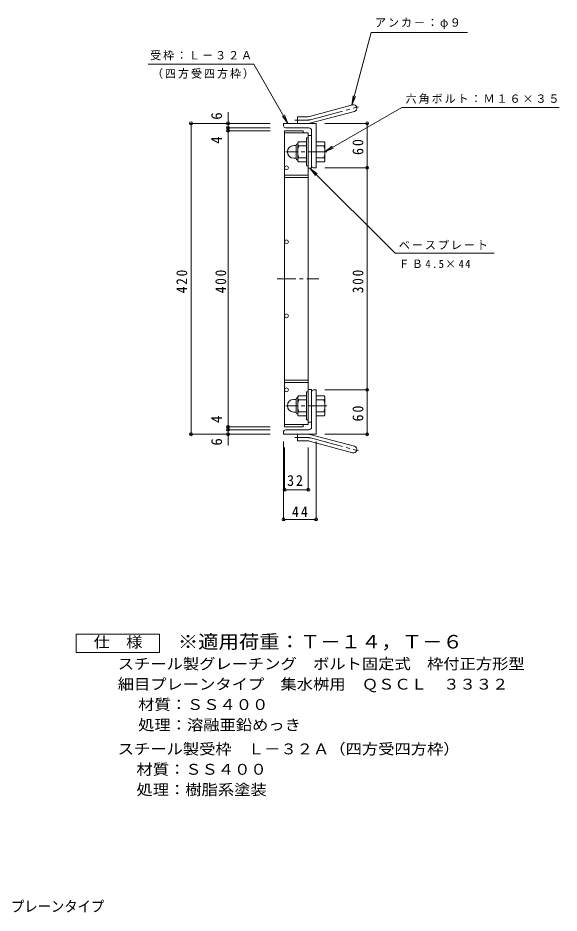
# Model space of a CAD drawing. Units: millimetres at full size, sheet at 1:5. Extents: x -733 to 818, y -688 to 623.
# Drawn here: x 86 to 818, y -664 to 546 of the extents above; entities that cross this region are included whole.
import ezdxf
from ezdxf.enums import TextEntityAlignment as Align

# ---------------------------------------------------------------- set-up
doc = ezdxf.new("R2010")
doc.units = ezdxf.units.MM
doc.header["$LTSCALE"] = 5
doc.header["$PDMODE"] = 32
doc.header["$PDSIZE"] = 4
doc.linetypes.add('CHAIN1', pattern=[8, 5, -1, 1, -1])
doc.linetypes.add('CHAIN2', pattern=[12, 9, -1, 1, -1])
for name, color, linetype, lineweight in [('E-1', 2, 'Continuous', 9), ('E-2', 3, 'Continuous', 9), ('E-4', 7, 'Continuous', 9), ('E-5', 7, 'Continuous', 9), ('F-5_F-5ﾚｲﾔ', 2, 'Continuous', 9)]:
    doc.layers.add(name, color=color, linetype=linetype, lineweight=lineweight)
doc.styles.add('ＭＳ ゴシック', font='')
doc.styles.get('ＭＳ ゴシック').set_extended_font_data('MS Gothic')

msp = doc.modelspace()

# ---------------------------------------------------------------- linework, layer by layer
at = {"layer": 'E-1'}
for p, q in [((480.325, 412.363), (538.515, 427.955)), ((477.995, 412.056), (464.18, 412.056)), ((464.18, 403.056), (464.18, 412.056)), ((482.654, 403.67), (540.845, 419.262)), ((489.18, 403.056), (445.18, 403.056)), ((445.18, 399.556), (445.18, 403.056)), ((489.18, 403.056), (489.18, 343.056)), ((479.18, 397.056), (447.68, 397.056)), ((483.18, 393.056), (483.18, 345.538)), ((464.18, 375.556), (464.38, 375.556)), ((464.38, 375.306), (464.38, 353.806)), ((476.38, 378.056), (465.419, 378.056)), ((489.18, 378.056), (500.141, 378.056)), ((501.38, 375.556), (501.18, 375.556)), ((501.18, 375.306), (501.18, 353.806)), ((450.38, 364.566), (450.38, 364.556)), ((450.38, 364.566), (450.38, 364.556)), ((458.87, 373.056), (462.38, 373.056)), ((462.38, 355.356), (462.38, 373.756)), ((476.38, 372.556), (465.418, 372.556)), ((489.18, 372.556), (500.141, 372.556)), ((458.88, 356.056), (462.38, 356.056)), ((464.18, 353.556), (464.38, 353.556)), ((476.38, 356.556), (465.418, 356.556)), ((476.38, 351.056), (465.419, 351.056)), ((489.18, 356.556), (500.141, 356.556)), ((489.18, 351.056), (500.141, 351.056)), ((501.38, 353.556), (501.18, 353.556)), ((478.68, 345.556), (476.38, 345.556)), ((485.68, 343.056), (489.18, 343.056)), ((478.68, 40.556), (476.38, 40.556)), ((483.18, -6.944), (483.18, 40.574)), ((485.68, 43.056), (489.18, 43.056)), ((489.18, -16.944), (489.18, 43.056)), ((458.88, 30.056), (462.38, 30.056)), ((462.38, 30.756), (462.38, 12.356)), ((464.18, 32.556), (464.38, 32.556)), ((464.38, 10.806), (464.38, 32.306)), ((476.38, 29.556), (465.418, 29.556)), ((476.38, 35.056), (465.419, 35.056)), ((489.18, 35.056), (500.141, 35.056)), ((489.18, 29.556), (500.141, 29.556)), ((501.38, 32.556), (501.18, 32.556)), ((501.18, 10.806), (501.18, 32.306)), ((450.38, 21.546), (450.38, 21.556)), ((450.38, 21.546), (450.38, 21.556)), ((458.87, 13.056), (462.38, 13.056)), ((476.38, 13.556), (465.418, 13.556)), ((489.18, 13.556), (500.141, 13.556)), ((464.18, 10.556), (464.38, 10.556)), ((476.38, 8.056), (465.419, 8.056)), ((489.18, 8.056), (500.141, 8.056)), ((501.38, 10.556), (501.18, 10.556)), ((479.18, -10.944), (447.68, -10.944)), ((445.18, -13.444), (445.18, -16.944)), ((489.18, -16.944), (445.18, -16.944)), ((464.18, -16.944), (464.18, -25.944)), ((482.654, -17.557), (540.845, -33.15)), ((477.995, -25.944), (464.18, -25.944)), ((480.325, -26.251), (538.515, -41.843))]:
    msp.add_line(p, q, dxfattribs=at)
at = {"layer": 'E-1', "linetype": 'CHAIN2'}
for p, q in [((481.489, 408.016), (546.656, 425.477)), ((477.995, 407.556), (460.375, 407.556)), ((477.995, -21.444), (460.375, -21.444)), ((481.489, -21.904), (546.656, -39.365))]:
    msp.add_line(p, q, dxfattribs=at)
at = {"layer": 'E-1', "linetype": 'CHAIN1'}
for p, q in [((503.907, 364.556), (448.447, 364.556)), ((503.907, 21.556), (448.447, 21.556))]:
    msp.add_line(p, q, dxfattribs=at)
at = {"layer": 'E-1'}
for points in [[(478.68, 383.556), (476.38, 383.556), (476.38, 345.556)], [(478.68, 2.556), (476.38, 2.556), (476.38, 40.556)]]:
    msp.add_lwpolyline(points, dxfattribs=at)
for centre, radius, start, end in [((539.68, 423.608), 4.5, 285.00014, 104.99991), ((477.995, 421.056), 9, 270, 285.00002), ((447.68, 399.556), 2.5, 180, 270), ((477.995, 421.056), 18, 270, 285), ((479.18, 393.056), 4, 0, 90), ((464.18, 373.756), 1.8, 90, 180), ((468.54, 375.306), 4.16, 138.61835, 221.37988), ((497.02, 375.306), 4.16, 318.62012, 41.38165), ((458.87, 364.566), 8.49, 90, 180), ((458.88, 364.556), 8.5, 180, 270), ((488.38, 364.556), 24, 160.52881, 199.47119), ((477.18, 364.556), 24, 340.52881, 19.47119), ((464.18, 355.356), 1.8, 180, 270), ((468.54, 353.806), 4.16, 138.62012, 221.38165), ((497.02, 353.806), 4.16, 318.61835, 41.37988), ((485.68, 345.556), 2.5, 180, 270), ((485.68, 40.556), 2.5, 90, 180), ((458.88, 21.556), 8.5, 90, 180), ((464.18, 30.756), 1.8, 90, 180), ((468.54, 32.306), 4.16, 138.61835, 221.37988), ((488.38, 21.556), 24, 160.52881, 199.47119), ((477.18, 21.556), 24, 340.52881, 19.47119), ((497.02, 32.306), 4.16, 318.62012, 41.38165), ((458.87, 21.546), 8.49, 180, 270), ((464.18, 12.356), 1.8, 180, 270), ((468.54, 10.806), 4.16, 138.62012, 221.38165), ((497.02, 10.806), 4.16, 318.61835, 41.37988), ((447.68, -13.444), 2.5, 90, 180), ((479.18, -6.944), 4, 270, 0), ((477.995, -34.944), 18, 75, 90), ((477.995, -34.944), 9, 74.99998, 90), ((539.68, -37.496), 4.5, 255.00009, 74.99986)]:
    msp.add_arc(centre, radius, start, end, dxfattribs=at)
at = {"layer": 'E-1', "linetype": 'CHAIN2'}
for centre, start, end in [((477.995, 421.056), 270, 284.99995), ((477.995, -34.944), 75.00005, 90)]:
    msp.add_arc(centre, 13.5, start, end, dxfattribs=at)
at = {"layer": 'E-2'}
for p, q in [((471.68, 393.056), (446.68, 393.056)), ((446.68, 393.056), (446.68, -6.944)), ((446.68, 390.056), (478.68, 390.056)), ((471.68, 393.056), (471.68, 390.056)), ((478.68, -3.944), (478.68, 390.056)), ((483.18, 386.556), (478.68, 386.556)), ((483.18, 342.556), (483.18, 386.556)), ((483.18, 342.556), (478.68, 342.556)), ((446.68, 333.056), (478.68, 333.056)), ((446.68, 330.056), (478.68, 330.056)), ((446.68, 56.056), (478.68, 56.056)), ((446.68, 53.056), (478.68, 53.056)), ((483.18, 43.556), (478.68, 43.556)), ((483.18, 43.556), (483.18, -0.444)), ((446.68, -3.944), (478.68, -3.944)), ((471.68, -6.944), (446.68, -6.944)), ((471.68, -6.944), (471.68, -3.944)), ((483.18, -0.444), (478.68, -0.444))]:
    msp.add_line(p, q, dxfattribs=at)
at = {"layer": 'E-2', "linetype": 'CHAIN1'}
msp.add_line((436.736, 193.056), (492.841, 193.056), dxfattribs=at)
at = {"layer": 'E-2'}
for centre in [(449.18, 343.056), (449.18, 243.056), (449.18, 143.056), (449.18, 43.056)]:
    msp.add_circle(centre, 2.5, dxfattribs=at)
at = {"layer": 'E-4'}
for p, q in [((370.18, 417.999), (370.18, 397.056)), ((318.38, 403.056), (427.18, 403.056)), ((320.18, 403.056), (320.18, -16.944)), ((559.98, 403.056), (501.18, 403.056)), ((558.18, 343.057), (558.18, 403.056)), ((368.38, 397.056), (427.18, 397.056)), ((368.38, 393.056), (427.18, 393.056)), ((370.18, 397.056), (370.18, 393.056)), ((370.18, 393.056), (370.18, -6.944)), ((559.98, 343.057), (501.18, 343.057)), ((558.18, 43.056), (558.18, 343.057)), ((559.98, 43.056), (501.18, 43.056)), ((558.18, -16.944), (558.18, 43.056)), ((368.38, -6.944), (427.18, -6.944)), ((368.38, -10.944), (427.18, -10.944)), ((370.18, -6.944), (370.18, -10.944)), ((370.18, -10.944), (370.18, -32.274)), ((318.38, -16.944), (427.18, -16.944)), ((559.98, -16.944), (501.18, -16.944)), ((445.18, -133.444), (445.18, -26.944)), ((446.68, -93.744), (446.68, -34.944)), ((478.68, -93.744), (478.68, -34.944)), ((489.18, -133.444), (489.18, -26.944)), ((446.68, -91.944), (478.68, -91.944)), ((445.18, -131.944), (489.18, -131.944))]:
    msp.add_line(p, q, dxfattribs=at)
for p in [(320.18, 403.056), (370.18, 403.056), (558.18, 403.056), (370.18, 397.056), (370.18, 393.056), (558.18, 343.057), (558.18, 43.056), (370.18, -6.944), (370.18, -10.944), (320.18, -16.944), (370.18, -16.944), (558.18, -16.944), (446.68, -91.944), (478.68, -91.944), (445.18, -131.944), (489.18, -131.944)]:
    msp.add_point(p, dxfattribs=at)
at = {"layer": 'E-5'}
for p, q in [((537.438, 427.666), (563.719, 525.749)), ((693.605, 525.749), (563.719, 525.749)), ((262.386, 483.241), (404.886, 483.241)), ((451.18, 403.056), (404.886, 483.241)), ((537.438, 427.666), (539.07, 440.059)), ((537.438, 427.666), (542.222, 439.215)), ((501.18, 364.556), (605.028, 424.513)), ((605.028, 424.513), (817.528, 424.513)), ((451.18, 403.056), (443.571, 412.973)), ((451.18, 403.056), (446.397, 414.605)), ((501.18, 364.556), (511.097, 372.166)), ((501.18, 364.556), (512.729, 369.34)), ((480.93, 342.556), (490.847, 334.947)), ((480.93, 342.556), (488.539, 332.639)), ((480.93, 342.556), (595.975, 227.512)), ((595.975, 227.512), (729.725, 227.512))]:
    msp.add_line(p, q, dxfattribs=at)
at = {"layer": 'F-5_F-5ﾚｲﾔ'}
msp.add_lwpolyline([(164.867, -311.88), (164.867, -286.88), (277.367, -286.88), (277.367, -311.88)], close=True, dxfattribs=at)

# ---------------------------------------------------------------- texts
at = {"layer": 'E-4', "color": 2, "style": 'ＭＳ ゴシック'}
for s, p in [('6', (366.408, 407.999)), ('4', (366.408, 375.467)), ('4', (366.408, -1.693)), ('6', (366.408, -32.274))]:
    msp.add_text(s, height=14.66, rotation=90, dxfattribs=at).set_placement(p, align=Align.BOTTOM_LEFT)
at = {"layer": 'E-4', "color": 2, "char_height": 14.66, "attachment_point": 7, "rotation": 90, "style": 'ＭＳ ゴシック'}
for s, insert in [('\\T1.27;\\W0.95;60', (553.18, 360.306)), ('\\T1.27;\\W0.9;420', (315.18, 173.556)), ('\\T1.27;\\W0.9;400', (367.808, 173.556)), ('\\T1.27;\\W0.9;300', (553.18, 173.556)), ('\\T1.27;\\W0.95;60', (553.18, 0.306))]:
    msp.add_mtext(s, dxfattribs=dict(at, insert=insert))
at = {"layer": 'E-4', "color": 2, "char_height": 14.66, "attachment_point": 7, "style": 'ＭＳ ゴシック'}
for s, insert in [('\\T1.27;\\W0.95;32', (449.93, -86.944)), ('\\T1.27;\\W0.95;44', (456.555, -128.944))]:
    msp.add_mtext(s, dxfattribs=dict(at, insert=insert))
at = {"layer": 'E-5', "char_height": 11, "attachment_point": 7, "style": 'ＭＳ ゴシック'}
for s, insert in [('\\T1.17;アンカ－：φ９', (568.719, 530.749)), ('\\T1.17;受枠：Ｌ－３２Ａ', (264.886, 488.241)), ('\\T1.17;（四方受四方枠）', (267.386, 463.241)), ('\\T1.17;六角ボルト：Ｍ１６×３５', (610.028, 429.513)), ('\\T1.17;ベースプレート', (600.975, 232.512)), ('\\T1.26;\\W0.95;ＦＢ4.5×44', (600.975, 207.512))]:
    msp.add_mtext(s, dxfattribs=dict(at, insert=insert))
at = {"layer": 'F-5_F-5ﾚｲﾔ', "style": 'ＭＳ ゴシック'}
for s, width, p in [('仕\u3000様', 1.1, (188.617, -309.38)), ('スチール製グレーチング\u3000ボルト固定式\u3000枠付正方形型', 1.1, (221.117, -338.84)), ('細目プレーンタイプ\u3000集水桝用\u3000ＱＳＣＬ\u3000３３３２', 1.1, (221.117, -366.341)), ('材質：ＳＳ４００', 1.1, (248.723, -393.839)), ('処理：溶融亜鉛めっき', 1.1, (248.723, -421.34)), ('スチール製受枠\u3000Ｌ－３２Ａ（四方受四方枠）', 1.1, (221.117, -453.84)), ('材質：ＳＳ４００', 1.1, (246.473, -481.34)), ('処理：樹脂系塗装', 1.1, (246.473, -508.84)), ('スチール製グレーチング\u3000ボルト固定式\u3000枠付正方形型\u3000細目プレーンタイプ', 0.9, (-426.973, -666.554))]:
    msp.add_text(s, height=14.66, dxfattribs=dict(at, width=width)).set_placement(p, align=Align.BOTTOM_LEFT)
at = {"layer": 'F-5_F-5ﾚｲﾔ', "color": 3, "style": 'ＭＳ ゴシック', "width": 1.1}
msp.add_text('※適用荷重：Ｔ－１４，Ｔ－６', height=18.33, dxfattribs=at).set_placement((302.367, -311.88), align=Align.BOTTOM_LEFT)

doc.saveas('drawing.dxf')
